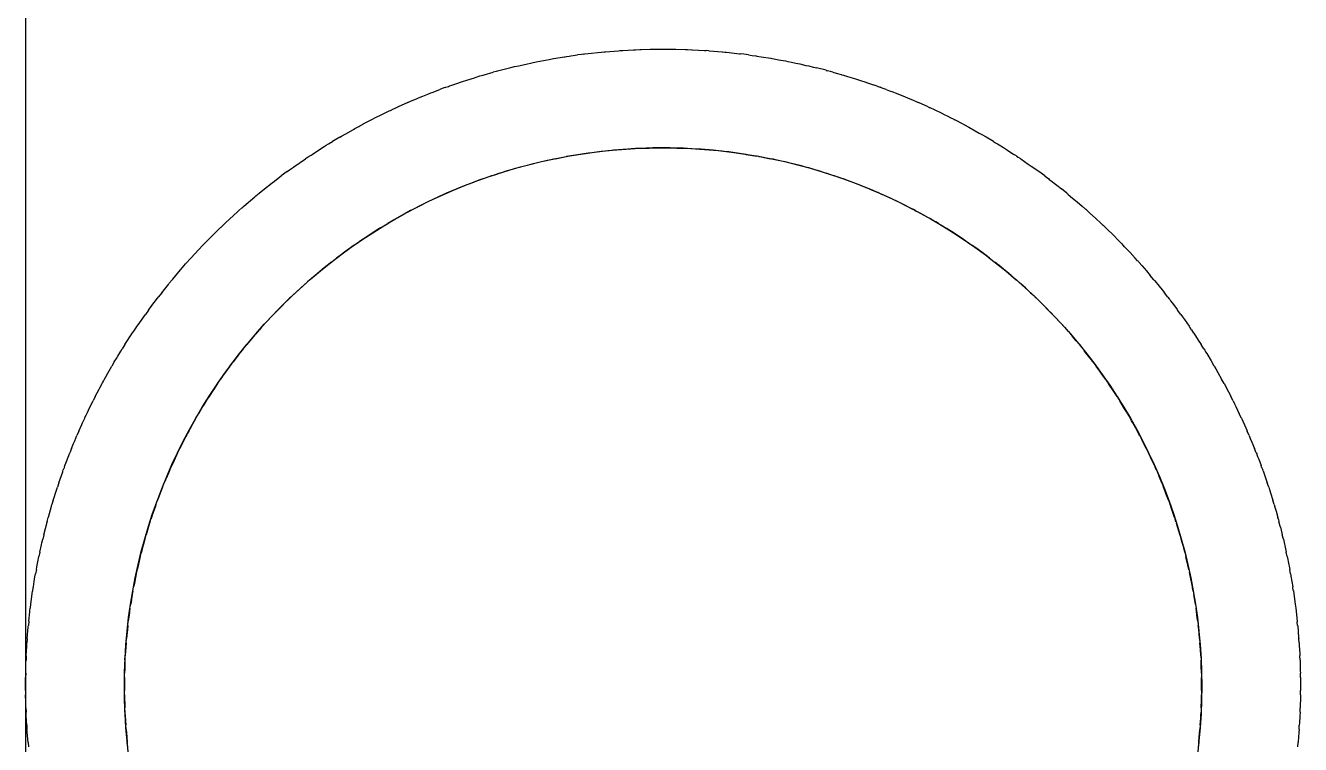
# Model space of a CAD drawing. Extents: x -21 to 226, y -73 to 37.
# Drawn here: x -20.7 to 8.77, y -1.35 to 15.28 of the extents above; entities that cross this region are included whole.
import ezdxf

# ---------------------------------------------------------------- set-up
doc = ezdxf.new("R2010")
doc.units = 0

msp = doc.modelspace()

# ---------------------------------------------------------------- linework, layer by layer
at = {"layer": 'BOUNDING_BOX'}
msp.add_line((-20.7015, 19.4269), (-20.7015, -43.6157), dxfattribs=at)
at = {"layer": 'MIDPLANE_Z0_OUTLINE'}
for p, q in [((-8.9, 14.4382), (-8.7284, 14.4716)), ((-8.7284, 14.4716), (-8.6852, 14.4802)), ((-8.6852, 14.4802), (-8.6, 14.4972)), ((-8.6, 14.4972), (-8.5, 14.5139)), ((-8.5, 14.5139), (-8.2432, 14.5568)), ((-8.2432, 14.5568), (-8.2314, 14.5588)), ((-8.2314, 14.5588), (-8.2, 14.5642)), ((-8.2, 14.5642), (-8.1358, 14.5731)), ((-8.1358, 14.5731), (-8.1, 14.5781)), ((-8.1, 14.5781), (-7.9431, 14.6)), ((-7.8484, 14.6132), (-7.9431, 14.6)), ((-7.8, 14.6199), (-7.8484, 14.6132)), ((-7.8, 14.6199), (-7.7953, 14.6204)), ((-7.7953, 14.6204), (-7.7777, 14.6223)), ((-7.7777, 14.6223), (-7.7, 14.631)), ((-7.7, 14.631), (-7.4, 14.6645)), ((-7.4, 14.6645), (-7.3926, 14.6651)), ((-7.3926, 14.6651), (-7.3297, 14.6703)), ((-7.3297, 14.6703), (-7.3, 14.6728)), ((-7.3, 14.6728), (-7, 14.6981)), ((-7, 14.6981), (-6.9993, 14.6981)), ((-6.9993, 14.6981), (-6.9654, 14.7)), ((-6.9654, 14.7), (-6.9, 14.7036)), ((-6.9, 14.7036), (-6.8962, 14.7038)), ((-6.8962, 14.7038), (-6.6508, 14.7178)), ((-6.6508, 14.7178), (-6.6, 14.7207)), ((-6.6, 14.7207), (-6.5, 14.7236)), ((-6.5, 14.7236), (-6.4757, 14.7243)), ((-6.4757, 14.7243), (-6.2676, 14.7305)), ((-6.2676, 14.7305), (-6.2, 14.7325)), ((-6.2, 14.7325), (-6.1, 14.7327)), ((-6.1, 14.7327), (-6.0672, 14.7328)), ((-6.0672, 14.7328), (-5.8669, 14.7332)), ((-5.8669, 14.7332), (-5.8, 14.7334)), ((-5.8, 14.7334), (-5.7, 14.7309)), ((-5.7, 14.7309), (-5.6698, 14.7302)), ((-5.6698, 14.7302), (-5.4512, 14.7247)), ((-5.4512, 14.7247), (-5.4, 14.7234)), ((-5.4, 14.7234), (-5.3, 14.7183)), ((-5.3, 14.7183), (-5.2826, 14.7174)), ((-5.2826, 14.7174), (-5.007, 14.7029)), ((-5.007, 14.7029), (-5, 14.7025)), ((-5, 14.7025), (-4.9674, 14.7)), ((-4.9049, 14.6951), (-4.9674, 14.7)), ((-4.9049, 14.6951), (-4.9, 14.6948)), ((-4.9, 14.6948), (-4.6, 14.6707)), ((-4.6, 14.6707), (-4.5943, 14.6702)), ((-4.5943, 14.6702), (-4.5359, 14.6641)), ((-4.5359, 14.6641), (-4.5, 14.6602)), ((-4.5, 14.6602), (-4.2, 14.628)), ((-4.2, 14.628), (-4.1952, 14.6273)), ((-4.1952, 14.6273), (-4.1753, 14.6247)), ((-4.1, 14.6146), (-4.1753, 14.6247)), ((-3.9921, 14.6), (-4.1, 14.6146)), ((-3.9921, 14.6), (-3.9042, 14.5882)), ((-3.9042, 14.5882), (-3.8228, 14.5772)), ((-3.8228, 14.5772), (-3.8167, 14.5764)), ((-3.8167, 14.5764), (-3.8, 14.5741)), ((-3.8, 14.5741), (-3.7, 14.5579)), ((-3.7, 14.5579), (-3.478, 14.522)), ((-3.478, 14.522), (-3.4528, 14.5177)), ((-3.4528, 14.5177), (-3.4, 14.5089)), ((-3.4, 14.5089), (-3.3, 14.49)), ((-3.3, 14.49), (-3.1402, 14.4598)), ((-3.1402, 14.4598), (-3.0799, 14.448)), ((-3.0799, 14.448), (-3, 14.4324)), ((-10.1, 14.1417), (-9.8957, 14.2)), ((-9.8252, 14.2199), (-9.8957, 14.2)), ((-9.8, 14.2271), (-9.8252, 14.2199)), ((-9.8, 14.2271), (-9.7929, 14.2288)), ((-9.7929, 14.2288), (-9.7639, 14.2361)), ((-9.7639, 14.2361), (-9.7, 14.2524)), ((-9.7, 14.2524), (-9.513, 14.3)), ((-9.513, 14.3), (-9.4814, 14.3081)), ((-9.4814, 14.3081), (-9.4, 14.3288)), ((-9.4, 14.3288), (-9.3, 14.351)), ((-9.3, 14.351), (-9.2344, 14.3656)), ((-9.2344, 14.3656), (-9.1273, 14.3899)), ((-9.1273, 14.3899), (-9, 14.4188)), ((-9, 14.4188), (-8.9, 14.4382)), ((-3, 14.4324), (-2.9, 14.4108)), ((-2.9, 14.4108), (-2.8089, 14.3911)), ((-2.8089, 14.3911), (-2.6642, 14.3587)), ((-2.6642, 14.3587), (-2.6, 14.3443)), ((-2.6, 14.3443), (-2.5, 14.32)), ((-2.5, 14.32), (-2.4839, 14.3161)), ((-2.4839, 14.3161), (-2.4202, 14.3)), ((-2.2, 14.2446), (-2.4202, 14.3)), ((-2.2, 14.2446), (-2.1945, 14.2431)), ((-2.1945, 14.2431), (-2.1649, 14.2351)), ((-2.1, 14.2169), (-2.1649, 14.2351)), ((-2.0398, 14.2), (-2.1, 14.2169)), ((-2.0398, 14.2), (-1.9693, 14.1804)), ((-1.9693, 14.1804), (-1.8523, 14.1477)), ((-1.8523, 14.1477), (-1.8365, 14.1432)), ((-11, 13.8481), (-10.9892, 13.8518)), ((-10.9892, 13.8518), (-10.9269, 13.8731)), ((-10.9269, 13.8731), (-10.9, 13.8825)), ((-10.9, 13.8825), (-10.8496, 13.9)), ((-10.8496, 13.9), (-10.752, 13.934)), ((-10.752, 13.934), (-10.6, 13.9869)), ((-10.6, 13.9869), (-10.5, 14.0183)), ((-10.5, 14.0183), (-10.3276, 14.0724)), ((-10.3276, 14.0724), (-10.2869, 14.0854)), ((-10.2869, 14.0854), (-10.2, 14.1132)), ((-10.2, 14.1132), (-10.1239, 14.1349)), ((-10.1239, 14.1349), (-10.1, 14.1417)), ((-1.8365, 14.1432), (-1.8, 14.1327)), ((-1.8, 14.1327), (-1.7, 14.102)), ((-1.7, 14.102), (-1.5454, 14.0546)), ((-1.5454, 14.0546), (-1.4756, 14.0325)), ((-1.4756, 14.0325), (-1.4, 14.0085)), ((-1.4, 14.0085), (-1.3, 13.975)), ((-1.3, 13.975), (-1.2438, 13.9562)), ((-1.2438, 13.9562), (-1.0816, 13.9)), ((-1, 13.8717), (-1.0816, 13.9)), ((-1, 13.8717), (-0.9955, 13.8701)), ((-0.9955, 13.8701), (-0.9474, 13.8526)), ((-0.9, 13.8348), (-0.9474, 13.8526)), ((-11.8, 13.5305), (-11.7, 13.5716)), ((-11.7, 13.5716), (-11.5785, 13.6215)), ((-11.5785, 13.6215), (-11.5182, 13.6467)), ((-11.5182, 13.6467), (-11.4, 13.696)), ((-11.4, 13.696), (-11.3319, 13.722)), ((-11.3319, 13.722), (-11.3, 13.7342)), ((-11.3, 13.7342), (-11.1276, 13.8)), ((-11.0295, 13.8369), (-11.1276, 13.8)), ((-11, 13.8481), (-11.0295, 13.8369)), ((-0.8072, 13.8), (-0.9, 13.8348)), ((-0.8072, 13.8), (-0.7346, 13.7729)), ((-0.7346, 13.7729), (-0.6563, 13.7437)), ((-0.6563, 13.7437), (-0.6388, 13.7369)), ((-0.6388, 13.7369), (-0.6, 13.7219)), ((-0.6, 13.7219), (-0.5, 13.6817)), ((-0.5, 13.6817), (-0.3704, 13.6296)), ((-0.3704, 13.6296), (-0.2629, 13.5848)), ((-0.2629, 13.5848), (-0.2, 13.5585)), ((-0.2, 13.5585), (-0.1, 13.5154)), ((-12.5, 13.2051), (-12.2962, 13.3038)), ((-12.2962, 13.3038), (-12.2688, 13.3173)), ((-12.2688, 13.3173), (-12.2, 13.351)), ((-12.2, 13.351), (-12.173, 13.3633)), ((-12.173, 13.3633), (-12.1, 13.3964)), ((-12.1, 13.3964), (-12.0921, 13.4)), ((-11.8682, 13.5), (-12.0921, 13.4)), ((-11.8682, 13.5), (-11.8, 13.5305)), ((-0.1, 13.5154), (-0.0892, 13.5108)), ((-0.0892, 13.5108), (-0.0651, 13.5)), ((0.1588, 13.4), (-0.0651, 13.5)), ((0.1588, 13.4), (0.1794, 13.3909)), ((0.1794, 13.3909), (0.1873, 13.3873)), ((0.1873, 13.3873), (0.1907, 13.3858)), ((0.1907, 13.3858), (0.2, 13.3815)), ((0.2, 13.3815), (0.3, 13.3341)), ((0.3, 13.3341), (0.4589, 13.2589)), ((-12.9752, 12.9606), (-12.9009, 13)), ((-12.9009, 13), (-12.9, 13.0005)), ((-12.9, 13.0005), (-12.896, 13.0026)), ((-12.896, 13.0026), (-12.7089, 13.1)), ((-12.7089, 13.1), (-12.6, 13.1567)), ((-12.6, 13.1567), (-12.5, 13.2051)), ((0.4589, 13.2589), (0.5333, 13.2223)), ((0.5333, 13.2223), (0.6, 13.1895)), ((0.6, 13.1895), (0.7, 13.1392)), ((0.7, 13.1392), (0.7261, 13.1261)), ((0.7261, 13.1261), (0.776, 13.1)), ((0.9676, 13), (0.776, 13.1)), ((0.9676, 13), (0.9831, 12.9919)), ((0.9831, 12.9919), (0.9889, 12.9889)), ((0.9889, 12.9889), (0.9918, 12.9874)), ((0.9918, 12.9874), (1, 12.9829)), ((1, 12.9829), (1.1, 12.928)), ((-13.4365, 12.7), (-13.6034, 12.6)), ((-13.4365, 12.7), (-13.4, 12.7218)), ((-13.4, 12.7218), (-13.3, 12.7781)), ((-13.3, 12.7781), (-13.1217, 12.8783)), ((-13.1217, 12.8783), (-13.0867, 12.8982)), ((-13.0867, 12.8982), (-13, 12.9474)), ((-13, 12.9474), (-12.9752, 12.9606)), ((1.1, 12.928), (1.2471, 12.8471)), ((1.2471, 12.8471), (1.3427, 12.7926)), ((1.3427, 12.7926), (1.4, 12.7599)), ((1.4, 12.7599), (1.5, 12.7019)), ((1.5, 12.7019), (1.5012, 12.7012)), ((1.5012, 12.7012), (1.5031, 12.7)), ((1.6692, 12.6), (1.5031, 12.7)), ((-14.0214, 12.3355), (-13.8, 12.4795)), ((-13.8, 12.4795), (-13.7508, 12.5096)), ((-13.7508, 12.5096), (-13.7, 12.5408)), ((-13.7, 12.5408), (-13.6034, 12.6)), ((-7.3, 12.3771), (-7.4, 12.3673)), ((-7.2146, 12.3854), (-7.3, 12.3771)), ((-7.1109, 12.3959), (-7.2146, 12.3854)), ((-7, 12.4071), (-7.1109, 12.3959)), ((-6.9, 12.4137), (-7, 12.4071)), ((-6.7782, 12.4218), (-6.9, 12.4137)), ((-6.702, 12.4269), (-6.7782, 12.4218)), ((-6.6, 12.4339), (-6.702, 12.4269)), ((-6.5, 12.4373), (-6.6, 12.4339)), ((-6.3578, 12.4422), (-6.5, 12.4373)), ((-6.2941, 12.4445), (-6.3578, 12.4422)), ((-6.2, 12.4478), (-6.2941, 12.4445)), ((-6.1, 12.4481), (-6.2, 12.4478)), ((-5.9515, 12.4485), (-6.1, 12.4481)), ((-5.8906, 12.4486), (-5.9515, 12.4485)), ((-5.8, 12.4489), (-5.8906, 12.4486)), ((-5.7, 12.446), (-5.8, 12.4489)), ((-5.5582, 12.4418), (-5.7, 12.446)), ((-5.4914, 12.4398), (-5.5582, 12.4418)), ((-5.4, 12.4371), (-5.4914, 12.4398)), ((-5.3, 12.431), (-5.4, 12.4371)), ((-5.1765, 12.4235), (-5.3, 12.431)), ((-5.0934, 12.4182), (-5.1765, 12.4235)), ((-5, 12.4124), (-5.0934, 12.4182)), ((-4.9, 12.4031), (-5, 12.4124)), ((-4.8056, 12.3944), (-4.9, 12.4031)), ((-4.6879, 12.3831), (-4.8056, 12.3944)), ((-4.6, 12.3747), (-4.6879, 12.3831)), ((1.6692, 12.6), (1.7206, 12.5692)), ((1.7206, 12.5692), (1.751, 12.551)), ((1.751, 12.551), (1.7663, 12.5415)), ((1.7663, 12.5415), (1.8, 12.5205)), ((1.8, 12.5205), (1.9, 12.4575)), ((1.9, 12.4575), (1.9966, 12.3966)), ((1.9966, 12.3966), (2.1441, 12.3)), ((-14.5, 12.01), (-14.2287, 12.2)), ((-14.2066, 12.2151), (-14.2287, 12.2)), ((-14.2, 12.2196), (-14.2066, 12.2151)), ((-14.2, 12.2196), (-14.1883, 12.2272)), ((-14.1883, 12.2272), (-14.1447, 12.2553)), ((-14.1447, 12.2553), (-14.1, 12.2844)), ((-14.1, 12.2844), (-14.076, 12.3)), ((-14.076, 12.3), (-14.0214, 12.3355)), ((-8.9, 12.0982), (-9, 12.0749)), ((-8.6415, 12.1585), (-8.9, 12.0982)), ((-8.6302, 12.1612), (-8.6415, 12.1585)), ((-8.6, 12.1684), (-8.6302, 12.1612)), ((-8.5606, 12.1763), (-8.6, 12.1684)), ((-8.5, 12.1884), (-8.5606, 12.1763)), ((-8.4422, 12.2), (-8.5, 12.1884)), ((-8.4422, 12.2), (-8.3146, 12.2254)), ((-8.3146, 12.2254), (-8.2, 12.2481)), ((-8.1915, 12.2495), (-8.2, 12.2481)), ((-8.1426, 12.2574), (-8.1915, 12.2495)), ((-8.1, 12.2645), (-8.1426, 12.2574)), ((-7.8862, 12.3), (-8.1, 12.2645)), ((-7.8429, 12.3072), (-7.8862, 12.3)), ((-7.8, 12.3143), (-7.8429, 12.3072)), ((-7.7, 12.3273), (-7.8, 12.3143)), ((-7.6686, 12.3314), (-7.7, 12.3273)), ((-7.508, 12.3528), (-7.6686, 12.3314)), ((-7.4, 12.3673), (-7.508, 12.3528)), ((-4.5, 12.3623), (-4.6, 12.3747)), ((-4.4446, 12.3554), (-4.5, 12.3623)), ((-4.2472, 12.33), (-4.4446, 12.3554)), ((-4.2, 12.3239), (-4.2472, 12.33)), ((-4.1, 12.3083), (-4.2, 12.3239)), ((-4.0928, 12.3072), (-4.1, 12.3083)), ((-4.0482, 12.3), (-4.0928, 12.3072)), ((-4.0482, 12.3), (-3.8, 12.2599)), ((-3.7941, 12.2588), (-3.8, 12.2599)), ((-3.7496, 12.2504), (-3.7941, 12.2588)), ((-3.7496, 12.2504), (-3.7, 12.2408)), ((-3.7, 12.2408), (-3.4902, 12.2)), ((-3.439, 12.1901), (-3.4902, 12.2)), ((-3.4146, 12.1854), (-3.439, 12.1901)), ((-3.4108, 12.1846), (-3.4146, 12.1854)), ((-3.4, 12.1824), (-3.4108, 12.1846)), ((-3.3, 12.1598), (-3.4, 12.1824)), ((-3.0881, 12.1119), (-3.3, 12.1598)), ((-3.0578, 12.1048), (-3.0881, 12.1119)), ((-3, 12.0912), (-3.0578, 12.1048)), ((-2.9, 12.0653), (-3, 12.0912)), ((2.2, 12.2634), (2.1441, 12.3)), ((2.2, 12.2634), (2.2041, 12.2606)), ((2.2041, 12.2606), (2.2381, 12.2381)), ((2.2381, 12.2381), (2.2924, 12.2008)), ((2.2924, 12.2008), (2.2936, 12.2)), ((2.3, 12.1956), (2.2936, 12.2)), ((2.3, 12.1956), (2.4755, 12.0755)), ((-14.9, 11.7161), (-14.7896, 11.8)), ((-14.6541, 11.9), (-14.7896, 11.8)), ((-14.6541, 11.9), (-14.6, 11.94)), ((-14.6, 11.94), (-14.5072, 12.005)), ((-14.5072, 12.005), (-14.5, 12.01)), ((-9.9334, 11.8), (-10.1, 11.7426)), ((-9.9334, 11.8), (-9.833, 11.8341)), ((-9.833, 11.8341), (-9.8, 11.8453)), ((-9.79, 11.8483), (-9.8, 11.8453)), ((-9.7354, 11.8646), (-9.79, 11.8483)), ((-9.7, 11.8755), (-9.7354, 11.8646)), ((-9.6198, 11.9), (-9.7, 11.8755)), ((-9.5349, 11.926), (-9.6198, 11.9)), ((-9.4, 11.9673), (-9.5349, 11.926)), ((-9.3, 11.9939), (-9.4, 11.9673)), ((-9.172, 12.028), (-9.3, 11.9939)), ((-9.1094, 12.0451), (-9.172, 12.028)), ((-9, 12.0749), (-9.1094, 12.0451)), ((-2.7687, 12.0313), (-2.9, 12.0653)), ((-2.6779, 12.0069), (-2.7687, 12.0313)), ((-2.6, 11.9859), (-2.6779, 12.0069)), ((-2.5, 11.9567), (-2.6, 11.9859)), ((-2.4561, 11.9439), (-2.5, 11.9567)), ((-2.3112, 11.9), (-2.4561, 11.9439)), ((-2.3112, 11.9), (-2.2, 11.8663)), ((-2.1949, 11.8646), (-2.2, 11.8663)), ((-2.1499, 11.8501), (-2.1949, 11.8646)), ((-2.1499, 11.8501), (-2.1, 11.8332)), ((-2.1, 11.8332), (-2.0015, 11.8)), ((-1.9266, 11.7749), (-2.0015, 11.8)), ((2.4755, 12.0755), (2.5421, 12.0282)), ((2.5421, 12.0282), (2.6, 11.9871)), ((2.6, 11.9871), (2.7, 11.9154)), ((2.7, 11.9154), (2.709, 11.909)), ((2.709, 11.909), (2.721, 11.9)), ((2.8553, 11.8), (2.721, 11.9)), ((2.8553, 11.8), (2.9058, 11.7625)), ((-15.2987, 11.4019), (-15.1758, 11.5)), ((-15.1758, 11.5), (-15, 11.6402)), ((-15, 11.6402), (-14.9474, 11.6802)), ((-14.9474, 11.6802), (-14.9, 11.7161)), ((-10.7326, 11.5), (-10.7635, 11.487)), ((-10.6, 11.5557), (-10.7326, 11.5)), ((-10.5, 11.5936), (-10.6, 11.5557)), ((-10.3494, 11.6506), (-10.5, 11.5936)), ((-10.3009, 11.6693), (-10.3494, 11.6506)), ((-10.2, 11.7082), (-10.3009, 11.6693)), ((-10.1333, 11.7312), (-10.2, 11.7082)), ((-10.1, 11.7426), (-10.1333, 11.7312)), ((-1.8506, 11.7494), (-1.9266, 11.7749)), ((-1.8353, 11.7441), (-1.8506, 11.7494)), ((-1.8, 11.7318), (-1.8353, 11.7441)), ((-1.7, 11.6949), (-1.8, 11.7318)), ((-1.5576, 11.6424), (-1.7, 11.6949)), ((-1.4709, 11.6091), (-1.5576, 11.6424)), ((-1.4, 11.5818), (-1.4709, 11.6091)), ((-1.3, 11.5415), (-1.4, 11.5818)), ((-1.2704, 11.5296), (-1.3, 11.5415)), ((-1.1998, 11.5), (-1.2704, 11.5296)), ((-1.1998, 11.5), (-1, 11.4161)), ((2.9058, 11.7625), (2.9384, 11.7384)), ((2.9384, 11.7384), (2.9596, 11.7221)), ((2.9596, 11.7221), (3, 11.6909)), ((3, 11.6909), (3.1, 11.6134)), ((3.1, 11.6134), (3.1639, 11.5639)), ((3.1639, 11.5639), (3.2431, 11.5)), ((3.3673, 11.4), (3.2431, 11.5)), ((-15.6539, 11.1), (-15.4, 11.3186)), ((-15.4, 11.3186), (-15.3753, 11.339)), ((-15.3753, 11.339), (-15.3011, 11.4)), ((-15.3011, 11.4), (-15.3, 11.4009)), ((-15.3, 11.4009), (-15.2987, 11.4019)), ((-11.4, 11.2018), (-11.6009, 11.1)), ((-11.3, 11.2481), (-11.4, 11.2018)), ((-11.0238, 11.3762), (-11.3, 11.2481)), ((-11.0177, 11.3791), (-11.0238, 11.3762)), ((-11, 11.3874), (-11.0177, 11.3791)), ((-10.9926, 11.3905), (-11, 11.3874)), ((-10.9705, 11.4), (-10.9926, 11.3905)), ((-10.9, 11.4296), (-10.9705, 11.4)), ((-10.7635, 11.487), (-10.9, 11.4296)), ((-0.9975, 11.4151), (-1, 11.4161)), ((-0.9888, 11.4112), (-0.9975, 11.4151)), ((-0.9684, 11.402), (-0.9888, 11.4112)), ((-0.964, 11.4), (-0.9684, 11.402)), ((-0.964, 11.4), (-0.9, 11.3711)), ((-0.7132, 11.2868), (-0.9, 11.3711)), ((-0.6647, 11.2639), (-0.7132, 11.2868)), ((-0.6, 11.2334), (-0.6647, 11.2639)), ((-0.5, 11.1847), (-0.6, 11.2334)), ((3.3673, 11.4), (3.3805, 11.3894)), ((3.3805, 11.3894), (3.3854, 11.3854)), ((3.3854, 11.3854), (3.3893, 11.3822)), ((3.3893, 11.3822), (3.4, 11.3733)), ((3.4, 11.3733), (3.5, 11.2895)), ((3.5, 11.2895), (3.6031, 11.2031)), ((3.6031, 11.2031), (3.7215, 11.1)), ((-16.0785, 10.7143), (-15.8, 10.9732)), ((-15.8, 10.9732), (-15.7925, 10.9799)), ((-15.7925, 10.9799), (-15.77, 11)), ((-15.77, 11), (-15.7, 11.0603)), ((-15.7, 11.0603), (-15.6803, 11.0772)), ((-15.6803, 11.0772), (-15.6539, 11.1)), ((-11.802, 10.998), (-12.1, 10.8326)), ((-11.8015, 10.9983), (-11.802, 10.998)), ((-11.8, 10.9991), (-11.8015, 10.9983)), ((-11.7996, 10.9993), (-11.8, 10.9991)), ((-11.7983, 11), (-11.7996, 10.9993)), ((-11.7, 11.0498), (-11.7983, 11)), ((-11.6026, 11.0991), (-11.7, 11.0498)), ((-11.6009, 11.1), (-11.6026, 11.0991)), ((-0.443, 11.157), (-0.5, 11.1847)), ((-0.3308, 11.1), (-0.443, 11.157)), ((-0.3308, 11.1), (-0.2, 11.0336)), ((-0.196, 11.0315), (-0.2, 11.0336)), ((-0.1779, 11.0221), (-0.196, 11.0315)), ((-0.1419, 11.0024), (-0.1779, 11.0221)), ((-0.1374, 11), (-0.1419, 11.0024)), ((-0.1374, 11), (-0.1, 10.9798)), ((0.0816, 10.8816), (-0.1, 10.9798)), ((3.8, 11.0316), (3.7215, 11.1)), ((3.8, 11.0316), (3.8031, 11.0289)), ((3.8031, 11.0289), (3.8169, 11.0169)), ((3.8169, 11.0169), (3.8322, 11.003)), ((3.8322, 11.003), (3.8355, 11)), ((3.9, 10.9416), (3.8355, 11)), ((3.9, 10.9416), (4.0268, 10.8268)), ((-16.1952, 10.6059), (-16.1804, 10.6196)), ((-16.1804, 10.6196), (-16.1, 10.6943)), ((-16.1, 10.6943), (-16.0939, 10.7)), ((-16.0939, 10.7), (-16.0785, 10.7143)), ((-12.4956, 10.6), (-12.3286, 10.7)), ((-12.2, 10.7771), (-12.3286, 10.7)), ((-12.1, 10.8326), (-12.2, 10.7771)), ((0.1367, 10.8505), (0.0816, 10.8816)), ((0.2, 10.8147), (0.1367, 10.8505)), ((0.3, 10.757), (0.2, 10.8147)), ((0.3362, 10.7362), (0.3, 10.757)), ((0.3962, 10.7), (0.3362, 10.7362)), ((0.3962, 10.7), (0.5622, 10.6)), ((4.0268, 10.8268), (4.1616, 10.7)), ((4.2, 10.6639), (4.1616, 10.7)), ((4.2, 10.6639), (4.2035, 10.6605)), ((4.2035, 10.6605), (4.2329, 10.6329)), ((4.2329, 10.6329), (4.2631, 10.6033)), ((-16.5, 10.3007), (-16.2015, 10.6)), ((-16.2004, 10.6011), (-16.2015, 10.6)), ((-16.2, 10.6014), (-16.2004, 10.6011)), ((-16.2, 10.6014), (-16.1952, 10.6059)), ((-12.9, 10.3384), (-12.9587, 10.3)), ((-12.789, 10.411), (-12.9, 10.3384)), ((-12.7327, 10.4482), (-12.789, 10.411)), ((-12.6, 10.5358), (-12.7327, 10.4482)), ((-12.5739, 10.5518), (-12.6, 10.5358)), ((-12.5, 10.5973), (-12.5739, 10.5518)), ((-12.4956, 10.6), (-12.5, 10.5973)), ((0.5793, 10.5897), (0.5622, 10.6)), ((0.5858, 10.5858), (0.5793, 10.5897)), ((0.5896, 10.5835), (0.5858, 10.5858)), ((0.6, 10.577), (0.5896, 10.5835)), ((0.7, 10.5133), (0.6, 10.577)), ((0.8304, 10.4304), (0.7, 10.5133)), ((0.9748, 10.3343), (0.8304, 10.4304)), ((1, 10.3175), (0.9748, 10.3343)), ((1.0259, 10.3), (1, 10.3175)), ((4.2631, 10.6033), (4.2665, 10.6)), ((4.3, 10.5673), (4.2665, 10.6)), ((4.3, 10.5673), (4.4351, 10.4351)), ((4.4351, 10.4351), (4.5681, 10.3)), ((-16.8773, 9.9), (-16.6023, 10.1977)), ((-16.6023, 10.1977), (-16.6018, 10.1983)), ((-16.6018, 10.1983), (-16.6004, 10.2)), ((-16.6001, 10.2003), (-16.6004, 10.2)), ((-16.6, 10.2004), (-16.6001, 10.2003)), ((-16.6, 10.2004), (-16.5007, 10.3)), ((-16.5007, 10.3), (-16.5004, 10.3003)), ((-16.5004, 10.3003), (-16.5, 10.3007)), ((-13.3261, 10.0403), (-13.4, 9.9871)), ((-13.3, 10.0592), (-13.3261, 10.0403)), ((-13.1046, 10.2), (-13.3, 10.0592)), ((-13.1046, 10.2), (-13.0127, 10.2642)), ((-13.0127, 10.2642), (-13, 10.273)), ((-12.9826, 10.2844), (-13, 10.273)), ((-12.9587, 10.3), (-12.9826, 10.2844)), ((1.0259, 10.3), (1.0702, 10.2702)), ((1.0702, 10.2702), (1.1, 10.2492)), ((1.1, 10.2492), (1.1698, 10.2)), ((1.2254, 10.161), (1.1698, 10.2)), ((1.3051, 10.1051), (1.2254, 10.161)), ((1.3454, 10.0756), (1.3051, 10.1051)), ((1.4, 10.0356), (1.3454, 10.0756)), ((1.5, 9.9616), (1.4, 10.0356)), ((4.6, 10.2676), (4.5681, 10.3)), ((4.6, 10.2676), (4.6033, 10.2643)), ((4.6033, 10.2643), (4.6335, 10.2335)), ((4.6335, 10.2335), (4.662, 10.2035)), ((4.662, 10.2035), (4.6653, 10.2)), ((4.7, 10.1633), (4.6653, 10.2)), ((4.7, 10.1633), (4.8281, 10.0281)), ((4.8281, 10.0281), (4.9448, 9.9)), ((-17.2275, 9.5), (-17, 9.7658)), ((-17, 9.7658), (-16.9924, 9.7743)), ((-16.9924, 9.7743), (-16.9697, 9.8)), ((-16.9697, 9.8), (-16.9004, 9.875)), ((-16.9004, 9.875), (-16.9, 9.8755)), ((-16.9, 9.8755), (-16.8773, 9.9)), ((-13.7, 9.7559), (-13.7611, 9.7074)), ((-13.6444, 9.8), (-13.7, 9.7559)), ((-13.6444, 9.8), (-13.5137, 9.9)), ((-13.4, 9.9871), (-13.5137, 9.9)), ((1.5354, 9.9354), (1.5, 9.9616)), ((1.5811, 9.9), (1.5354, 9.9354)), ((1.5811, 9.9), (1.7104, 9.8)), ((1.7447, 9.7736), (1.7104, 9.8)), ((1.761, 9.761), (1.7447, 9.7736)), ((1.7728, 9.7515), (1.761, 9.761)), ((1.8, 9.7295), (1.7728, 9.7515)), ((1.9, 9.6484), (1.8, 9.7295)), ((5, 9.8394), (4.9448, 9.9)), ((5, 9.8394), (5.0032, 9.8359)), ((5.0032, 9.8359), (5.0188, 9.8188)), ((5.0188, 9.8188), (5.0324, 9.8033)), ((5.0324, 9.8033), (5.0353, 9.8)), ((5.1, 9.7261), (5.0353, 9.8)), ((5.1, 9.7261), (5.2056, 9.6056)), ((-17.2984, 9.4172), (-17.2275, 9.5)), ((-14.0821, 9.44), (-14.1, 9.425)), ((-14.0106, 9.5), (-14.0821, 9.44)), ((-13.8, 9.6766), (-14.0106, 9.5)), ((-13.7611, 9.7074), (-13.8, 9.6766)), ((1.9819, 9.5819), (1.9, 9.6484)), ((2.0784, 9.5), (1.9819, 9.5819)), ((2.0784, 9.5), (2.1962, 9.4)), ((5.2056, 9.6056), (5.2947, 9.5)), ((5.379, 9.4), (5.2947, 9.5)), ((-17.5535, 9.1), (-17.4, 9.2937)), ((-17.4, 9.2937), (-17.3783, 9.3203)), ((-17.3783, 9.3203), (-17.3131, 9.4)), ((-17.3131, 9.4), (-17.3, 9.4153)), ((-17.3, 9.4153), (-17.2984, 9.4172)), ((-14.2, 9.3389), (-14.4603, 9.1)), ((-14.1825, 9.3541), (-14.2, 9.3389)), ((-14.1299, 9.4), (-14.1825, 9.3541)), ((-14.1, 9.425), (-14.1299, 9.4)), ((2.1978, 9.3987), (2.1962, 9.4)), ((2.1983, 9.3983), (2.1978, 9.3987)), ((2.1987, 9.3979), (2.1983, 9.3983)), ((2.2, 9.3967), (2.1987, 9.3979)), ((2.3, 9.3078), (2.2, 9.3967)), ((2.41, 9.21), (2.3, 9.3078)), ((2.5283, 9.1), (2.41, 9.21)), ((5.379, 9.4), (5.3861, 9.3916)), ((5.3861, 9.3916), (5.3886, 9.3886)), ((5.3886, 9.3886), (5.3916, 9.3848)), ((5.3916, 9.3848), (5.4, 9.3745)), ((5.4, 9.3745), (5.5, 9.2511)), ((5.5, 9.2511), (5.5677, 9.1677)), ((5.5677, 9.1677), (5.6205, 9.1)), ((-17.7582, 8.8338), (-17.7, 8.9109)), ((-17.7, 8.9109), (-17.6328, 9)), ((-17.5535, 9.1), (-17.6328, 9)), ((-14.6, 8.9706), (-14.8696, 8.7)), ((-14.5923, 8.978), (-14.6, 8.9706)), ((-14.5693, 9), (-14.5923, 8.978)), ((-14.5, 9.0636), (-14.5693, 9)), ((-14.4862, 9.0762), (-14.5, 9.0636)), ((-14.4603, 9.1), (-14.4862, 9.0762)), ((2.5283, 9.1), (2.6, 9.0333)), ((2.6031, 9.0303), (2.6, 9.0333)), ((2.6172, 9.0172), (2.6031, 9.0303)), ((2.6317, 9.0031), (2.6172, 9.0172)), ((2.6349, 9), (2.6317, 9.0031)), ((2.6349, 9), (2.7, 8.9366)), ((2.8199, 8.8199), (2.7, 8.9366)), ((5.6985, 9), (5.6205, 9.1)), ((5.6985, 9), (5.728, 8.962)), ((5.728, 8.962), (5.7428, 8.9428)), ((5.7428, 8.9428), (5.7643, 8.9141)), ((5.7643, 8.9141), (5.8, 8.8663)), ((5.8, 8.8663), (5.9, 8.7328)), ((-18.1, 8.3568), (-17.9308, 8.6)), ((-17.8575, 8.7), (-17.9308, 8.6)), ((-17.8575, 8.7), (-17.8, 8.7784)), ((-17.8, 8.7784), (-17.7582, 8.8338)), ((-15, 8.5677), (-15.2438, 8.3)), ((-14.9923, 8.5757), (-15, 8.5677)), ((-14.9693, 8.6), (-14.9923, 8.5757)), ((-14.9, 8.6695), (-14.9693, 8.6)), ((-14.894, 8.6755), (-14.9, 8.6695)), ((-14.8696, 8.7), (-14.894, 8.6755)), ((2.9375, 8.7), (2.8199, 8.8199)), ((2.9375, 8.7), (3, 8.6363)), ((3.0031, 8.6331), (3, 8.6363)), ((3.018, 8.618), (3.0031, 8.6331)), ((3.0318, 8.6032), (3.018, 8.618)), ((3.0348, 8.6), (3.0318, 8.6032)), ((3.0348, 8.6), (3.1, 8.5305)), ((5.9, 8.7328), (5.914, 8.714)), ((5.914, 8.714), (5.9242, 8.7)), ((5.9964, 8.6), (5.9242, 8.7)), ((5.9964, 8.6), (6.038, 8.5417)), ((-18.2, 8.2131), (-18.1396, 8.3)), ((-18.1396, 8.3), (-18.1327, 8.3098)), ((-18.1327, 8.3098), (-18.1, 8.3568)), ((-15.2438, 8.3), (-15.2963, 8.2424)), ((3.2115, 8.4115), (3.1, 8.5305)), ((3.3114, 8.3), (3.2115, 8.4115)), ((3.3114, 8.3), (3.4, 8.2011)), ((6.038, 8.5417), (6.0813, 8.4813)), ((6.0813, 8.4813), (6.1903, 8.323)), ((6.1903, 8.323), (6.2, 8.3089)), ((6.2, 8.3089), (6.2062, 8.3)), ((6.2445, 8.2445), (6.2062, 8.3)), ((-18.4026, 7.9), (-18.2248, 8.1752)), ((-18.2248, 8.1752), (-18.2207, 8.1816)), ((-18.2207, 8.1816), (-18.2089, 8.2)), ((-18.202, 8.2101), (-18.2089, 8.2)), ((-18.2, 8.2131), (-18.202, 8.2101)), ((-15.4, 8.1247), (-15.587, 7.9)), ((-15.3837, 8.1435), (-15.4, 8.1247)), ((-15.3349, 8.2), (-15.3837, 8.1435)), ((-15.3, 8.2383), (-15.3349, 8.2)), ((-15.2963, 8.2424), (-15.3, 8.2383)), ((3.4001, 8.2009), (3.4, 8.2011)), ((3.4005, 8.2005), (3.4001, 8.2009)), ((3.4008, 8.2001), (3.4005, 8.2005)), ((3.401, 8.2), (3.4008, 8.2001)), ((3.401, 8.2), (3.5, 8.0842)), ((3.5849, 7.9849), (3.5, 8.0842)), ((3.6543, 7.9), (3.5849, 7.9849)), ((6.2445, 8.2445), (6.2719, 8.2035)), ((6.2719, 8.2035), (6.2742, 8.2)), ((6.3, 8.1609), (6.2742, 8.2)), ((6.3, 8.1609), (6.4037, 8.0037)), ((6.4037, 8.0037), (6.4695, 7.9)), ((-18.5668, 7.6363), (-18.5, 7.7461)), ((-18.5, 7.7461), (-18.4672, 7.8)), ((-18.4026, 7.9), (-18.4672, 7.8)), ((-15.7676, 7.6763), (-15.8, 7.6351)), ((-15.7, 7.7622), (-15.7676, 7.6763)), ((-15.6702, 7.8), (-15.7, 7.7622)), ((-15.6702, 7.8), (-15.587, 7.9)), ((3.6543, 7.9), (3.7361, 7.8)), ((3.7562, 7.7752), (3.7361, 7.8)), ((3.7647, 7.7647), (3.7562, 7.7752)), ((3.7758, 7.7505), (3.7647, 7.7647)), ((3.8, 7.7193), (3.7758, 7.7505)), ((3.9, 7.5911), (3.8, 7.7193)), ((6.533, 7.8), (6.4695, 7.9)), ((6.533, 7.8), (6.551, 7.7712)), ((6.551, 7.7712), (6.5588, 7.7588)), ((6.5588, 7.7588), (6.573, 7.7352)), ((6.573, 7.7352), (6.6, 7.6904)), ((6.6, 7.6904), (6.7, 7.5255)), ((-18.798, 7.2391), (-18.7082, 7.4)), ((-18.6487, 7.5), (-18.7082, 7.4)), ((-18.6487, 7.5), (-18.6, 7.5818)), ((-18.6, 7.5818), (-18.5668, 7.6363)), ((-15.9786, 7.4), (-16.1, 7.2302)), ((-15.9786, 7.4), (-15.9026, 7.5)), ((-15.8, 7.6351), (-15.9026, 7.5)), ((3.9399, 7.5399), (3.9, 7.5911)), ((3.9697, 7.5), (3.9399, 7.5399)), ((3.9697, 7.5), (4.0442, 7.4)), ((4.0833, 7.3471), (4.0442, 7.4)), ((6.7, 7.5255), (6.7096, 7.5096)), ((6.7096, 7.5096), (6.7153, 7.5)), ((6.7737, 7.4), (6.7153, 7.5)), ((6.7737, 7.4), (6.8087, 7.339)), ((-18.9, 7.0574), (-18.8759, 7.1)), ((-18.8759, 7.1), (-18.8448, 7.1552)), ((-18.8448, 7.1552), (-18.798, 7.2391)), ((-16.2626, 7), (-16.2024, 7.0869)), ((-16.2024, 7.0869), (-16.2, 7.0904)), ((-16.1931, 7.1), (-16.2, 7.0904)), ((-16.1447, 7.1678), (-16.1931, 7.1)), ((-16.1, 7.2302), (-16.1447, 7.1678)), ((4.1104, 7.3104), (4.0833, 7.3471)), ((4.1592, 7.2413), (4.1104, 7.3104)), ((4.2, 7.1836), (4.1592, 7.2413)), ((4.2594, 7.1), (4.2, 7.1836)), ((4.2594, 7.1), (4.2762, 7.0762)), ((4.2762, 7.0762), (4.3, 7.0412)), ((6.8087, 7.339), (6.8563, 7.2563)), ((6.8563, 7.2563), (6.9428, 7.1)), ((6.9981, 7), (6.9428, 7.1)), ((-19.0887, 6.7), (-19, 6.8716)), ((-19, 6.8716), (-18.9831, 6.9037)), ((-18.9831, 6.9037), (-18.9323, 7)), ((-18.9323, 7), (-18.9238, 7.0151)), ((-18.9238, 7.0151), (-18.9, 7.0574)), ((-16.3783, 6.8217), (-16.458, 6.7)), ((-16.344, 6.8745), (-16.3783, 6.8217)), ((-16.2626, 7), (-16.344, 6.8745)), ((4.3, 7.0412), (4.328, 7)), ((4.3519, 6.9644), (4.328, 7)), ((4.4372, 6.8372), (4.3519, 6.9644)), ((4.5252, 6.7), (4.4372, 6.8372)), ((6.9981, 7), (6.9986, 6.9991)), ((6.9986, 6.9991), (6.9988, 6.9988)), ((6.9988, 6.9988), (6.9991, 6.9982)), ((6.9991, 6.9982), (7, 6.9965)), ((7, 6.9965), (7.1, 6.8064)), ((7.1, 6.8064), (7.1367, 6.7367)), ((-19.2203, 6.4338), (-19.1404, 6.6)), ((-19.0887, 6.7), (-19.1404, 6.6)), ((-16.5809, 6.506), (-16.6, 6.4746)), ((-16.5235, 6.6), (-16.5809, 6.506)), ((-16.513, 6.6161), (-16.5235, 6.6)), ((-16.5, 6.6359), (-16.513, 6.6161)), ((-16.458, 6.7), (-16.5, 6.6359)), ((4.5252, 6.7), (4.5894, 6.6)), ((4.5924, 6.5952), (4.5894, 6.6)), ((4.5935, 6.5935), (4.5924, 6.5952)), ((4.5952, 6.5907), (4.5935, 6.5935)), ((4.6, 6.5827), (4.5952, 6.5907)), ((4.7, 6.4181), (4.6, 6.5827)), ((7.1367, 6.7367), (7.1552, 6.7)), ((7.206, 6.6), (7.1552, 6.7)), ((7.206, 6.6), (7.239, 6.5332)), ((7.239, 6.5332), (7.2702, 6.4702)), ((-19.3834, 6.0891), (-19.3334, 6.2)), ((-19.3334, 6.2), (-19.3271, 6.213)), ((-19.3271, 6.213), (-19.3, 6.2687)), ((-19.3, 6.2687), (-19.2848, 6.3)), ((-19.2848, 6.3), (-19.2703, 6.3297)), ((-19.2703, 6.3297), (-19.2203, 6.4338)), ((-16.7632, 6.2), (-16.8786, 5.9903)), ((-16.7632, 6.2), (-16.7038, 6.3)), ((-16.6, 6.4746), (-16.7038, 6.3)), ((4.7446, 6.3446), (4.7, 6.4181)), ((4.7706, 6.3), (4.7446, 6.3446)), ((4.7706, 6.3), (4.8288, 6.2)), ((4.8637, 6.1386), (4.8288, 6.2)), ((7.2702, 6.4702), (7.3515, 6.3)), ((7.3992, 6.2), (7.3515, 6.3)), ((7.3992, 6.2), (7.3994, 6.1996)), ((7.3994, 6.1996), (7.3994, 6.1994)), ((7.3994, 6.1994), (7.3996, 6.1991)), ((7.3996, 6.1991), (7.4, 6.1982)), ((7.4, 6.1982), (7.5, 5.9761)), ((-19.4674, 5.9), (-19.5118, 5.8)), ((-19.4674, 5.9), (-19.4, 6.0522)), ((-19.4, 6.0522), (-19.3834, 6.0891)), ((-16.9283, 5.9), (-16.9629, 5.8371)), ((-16.9, 5.9514), (-16.9283, 5.9)), ((-16.8786, 5.9903), (-16.9, 5.9514)), ((4.8909, 6.0909), (4.8637, 6.1386)), ((4.995, 5.9), (4.8909, 6.0909)), ((4.995, 5.9), (5, 5.8908)), ((7.5, 5.9761), (7.5236, 5.9236)), ((7.5236, 5.9236), (7.5339, 5.9)), ((7.5773, 5.8), (7.5339, 5.9)), ((-19.6348, 5.5), (-19.5887, 5.6113)), ((-19.5887, 5.6113), (-19.562, 5.6768)), ((-19.562, 5.6768), (-19.5118, 5.8)), ((-17, 5.7681), (-17.1346, 5.5)), ((-16.9959, 5.776), (-17, 5.7681)), ((-16.9836, 5.8), (-16.9959, 5.776)), ((-16.9791, 5.8081), (-16.9836, 5.8)), ((-16.9629, 5.8371), (-16.9791, 5.8081)), ((5.001, 5.889), (5, 5.8908)), ((5.0322, 5.8322), (5.001, 5.889)), ((5.0466, 5.8047), (5.0322, 5.8322)), ((5.0491, 5.8), (5.0466, 5.8047)), ((5.0491, 5.8), (5.1, 5.7007)), ((5.168, 5.568), (5.1, 5.7007)), ((7.5773, 5.8), (7.6061, 5.7316)), ((7.6061, 5.7316), (7.6432, 5.6432)), ((7.6432, 5.6432), (7.7013, 5.5)), ((-19.769, 5.1546), (-19.7, 5.337)), ((-19.7, 5.337), (-19.6762, 5.4)), ((-19.6348, 5.5), (-19.6762, 5.4)), ((-17.1848, 5.4), (-17.2689, 5.217)), ((-17.1848, 5.4), (-17.1346, 5.5)), ((5.2014, 5.5), (5.168, 5.568)), ((5.2014, 5.5), (5.2504, 5.4)), ((5.2794, 5.3391), (5.2504, 5.4)), ((5.2987, 5.2987), (5.2794, 5.3391)), ((7.7418, 5.4), (7.7013, 5.5)), ((7.7418, 5.4), (7.7534, 5.3704)), ((7.7534, 5.3704), (7.7582, 5.3582)), ((7.7582, 5.3582), (7.7751, 5.3132)), ((7.7751, 5.3132), (7.8, 5.247)), ((-19.8025, 5.0662), (-19.8272, 5)), ((-19.8, 5.0728), (-19.8025, 5.0662)), ((-19.8, 5.0728), (-19.7897, 5.1)), ((-19.7897, 5.1), (-19.769, 5.1546)), ((-17.3639, 5.0109), (-17.369, 5)), ((-17.3418, 5.0582), (-17.3639, 5.0109)), ((-17.3226, 5.1), (-17.3418, 5.0582)), ((-17.3, 5.1493), (-17.3226, 5.1)), ((-17.2689, 5.217), (-17.3, 5.1493)), ((5.3892, 5.1), (5.2987, 5.2987)), ((5.3892, 5.1), (5.4, 5.0763)), ((5.4018, 5.0725), (5.4, 5.0763)), ((5.424, 5.024), (5.4018, 5.0725)), ((5.4327, 5.0043), (5.424, 5.024)), ((7.8, 5.247), (7.8557, 5.1)), ((7.8679, 5.0679), (7.8557, 5.1)), ((7.8679, 5.0679), (7.8921, 5.0016)), ((-19.9304, 4.7), (-19.8411, 4.9589)), ((-19.8411, 4.9589), (-19.8374, 4.9699)), ((-19.8374, 4.9699), (-19.8272, 5)), ((-17.4, 4.9268), (-17.4944, 4.7)), ((-17.3922, 4.9451), (-17.4, 4.9268)), ((-17.369, 5), (-17.3922, 4.9451)), ((5.4346, 5), (5.4327, 5.0043)), ((5.4346, 5), (5.5, 4.8456)), ((5.5433, 4.7433), (5.5, 4.8456)), ((5.561, 4.7), (5.5433, 4.7433)), ((7.8921, 5.0016), (7.8927, 5)), ((7.9, 4.9791), (7.8927, 5)), ((7.9, 4.9791), (7.9723, 4.7723)), ((7.9723, 4.7723), (7.9967, 4.7)), ((-20.0393, 4.3607), (-20.0077, 4.4625)), ((-20.0077, 4.4625), (-19.9649, 4.6)), ((-19.9304, 4.7), (-19.9649, 4.6)), ((-17.5867, 4.4649), (-17.6176, 4.3824)), ((-17.536, 4.6), (-17.5867, 4.4649)), ((-17.536, 4.6), (-17.4944, 4.7)), ((5.561, 4.7), (5.6016, 4.6)), ((5.6296, 4.528), (5.6016, 4.6)), ((5.6571, 4.4571), (5.6296, 4.528)), ((5.7156, 4.3), (5.6571, 4.4571)), ((8.0305, 4.6), (7.9967, 4.7)), ((8.0305, 4.6), (8.0538, 4.5273)), ((8.0538, 4.5273), (8.0717, 4.4717)), ((8.0717, 4.4717), (8.1248, 4.3)), ((-20.1725, 3.9082), (-20.1, 4.1651)), ((-20.1, 4.1651), (-20.0901, 4.2)), ((-20.0585, 4.3), (-20.0901, 4.2)), ((-20.0585, 4.3), (-20.0393, 4.3607)), ((-17.7, 4.1624), (-17.7718, 3.9515)), ((-17.6872, 4.2), (-17.7, 4.1624)), ((-17.6872, 4.2), (-17.649, 4.3)), ((-17.6176, 4.3824), (-17.649, 4.3)), ((5.7156, 4.3), (5.7529, 4.2)), ((5.7617, 4.1751), (5.7529, 4.2)), ((5.7652, 4.1652), (5.7617, 4.1751)), ((5.7785, 4.126), (5.7652, 4.1652)), ((5.8, 4.0624), (5.7785, 4.126)), ((8.1558, 4.2), (8.1248, 4.3)), ((8.1558, 4.2), (8.163, 4.1754)), ((8.163, 4.1754), (8.1658, 4.1658)), ((8.1658, 4.1658), (8.1798, 4.116)), ((-20.2, 3.811), (-20.1749, 3.9)), ((-20.1749, 3.9), (-20.1725, 3.9082)), ((-17.8231, 3.8), (-17.8023, 3.8617)), ((-17.8023, 3.8617), (-17.8, 3.8687)), ((-17.7893, 3.9), (-17.8, 3.8687)), ((-17.7718, 3.9515), (-17.7893, 3.9)), ((5.8554, 3.9), (5.8, 4.0624)), ((5.8554, 3.9), (5.8667, 3.8667)), ((5.8878, 3.8024), (5.8667, 3.8667)), ((8.1798, 4.116), (8.2, 4.0442)), ((8.2, 4.0442), (8.2408, 3.9)), ((8.2539, 3.8539), (8.2408, 3.9)), ((8.2539, 3.8539), (8.2672, 3.8051)), ((-20.2786, 3.5), (-20.2041, 3.7959)), ((-20.2041, 3.7959), (-20.2038, 3.7969)), ((-20.2038, 3.7969), (-20.2031, 3.8)), ((-20.2007, 3.8085), (-20.2031, 3.8)), ((-20.2, 3.811), (-20.2007, 3.8085)), ((-17.8328, 3.7672), (-17.9136, 3.5)), ((-17.8302, 3.7759), (-17.8328, 3.7672)), ((-17.8231, 3.8), (-17.8302, 3.7759)), ((5.8886, 3.8), (5.8878, 3.8024)), ((5.8886, 3.8), (5.9, 3.7629)), ((5.9617, 3.5617), (5.9, 3.7629)), ((5.9799, 3.5), (5.9617, 3.5617)), ((8.2672, 3.8051), (8.2686, 3.8)), ((8.3, 3.6768), (8.2686, 3.8)), ((8.3, 3.6768), (8.3359, 3.5359)), ((-20.3704, 3.1), (-20.333, 3.267)), ((-20.333, 3.267), (-20.3232, 3.3119)), ((-20.3232, 3.3119), (-20.3038, 3.4)), ((-20.2786, 3.5), (-20.3038, 3.4)), ((-17.9751, 3.281), (-17.9952, 3.2048)), ((-17.9438, 3.4), (-17.9751, 3.281)), ((-17.9438, 3.4), (-17.9136, 3.5)), ((5.9799, 3.5), (6.0094, 3.4)), ((6.0308, 3.3218), (6.0094, 3.4)), ((6.0503, 3.2503), (6.0308, 3.3218)), ((6.0897, 3.1), (6.0503, 3.2503)), ((8.3359, 3.5359), (8.3447, 3.5)), ((8.3694, 3.4), (8.3447, 3.5)), ((8.3694, 3.4), (8.3868, 3.323)), ((8.3868, 3.323), (8.412, 3.212)), ((-20.4165, 2.8766), (-20.3928, 3)), ((-20.3704, 3.1), (-20.3928, 3)), ((-18.0503, 3), (-18.0751, 2.892)), ((-18.0503, 3), (-18.0234, 3.1)), ((-17.9952, 3.2048), (-18.0234, 3.1)), ((6.0897, 3.1), (6.1159, 3)), ((6.127, 2.9536), (6.1159, 3)), ((6.1321, 2.9321), (6.127, 2.9536)), ((8.412, 3.212), (8.4365, 3.1)), ((8.4584, 3), (8.4365, 3.1)), ((8.4584, 3), (8.4728, 2.9276)), ((-20.4507, 2.7), (-20.4703, 2.6)), ((-20.4507, 2.7), (-20.4386, 2.7614)), ((-20.4386, 2.7614), (-20.4165, 2.8766)), ((-18.125, 2.675), (-18.1405, 2.6093)), ((-18.1192, 2.7), (-18.125, 2.675)), ((-18.1, 2.7837), (-18.1192, 2.7)), ((-18.0751, 2.892), (-18.1, 2.7837)), ((6.1853, 2.7), (6.1321, 2.9321)), ((6.1853, 2.7), (6.2, 2.6361)), ((8.4728, 2.9276), (8.4818, 2.8818)), ((8.4818, 2.8818), (8.5167, 2.7)), ((8.5359, 2.6), (8.5167, 2.7)), ((-20.5196, 2.3), (-20.5, 2.4192)), ((-20.5, 2.4192), (-20.4825, 2.5259)), ((-20.4825, 2.5259), (-20.4703, 2.6)), ((-18.1857, 2.3816), (-18.2, 2.3088)), ((-18.1427, 2.6), (-18.1857, 2.3816)), ((-18.1405, 2.6093), (-18.1427, 2.6)), ((6.2012, 2.631), (6.2, 2.6361)), ((6.2068, 2.6068), (6.2012, 2.631)), ((6.2079, 2.6016), (6.2068, 2.6068)), ((6.2083, 2.6), (6.2079, 2.6016)), ((6.2676, 2.3), (6.2083, 2.6)), ((8.5359, 2.6), (8.5424, 2.5615)), ((8.5424, 2.5615), (8.5452, 2.5452)), ((8.5452, 2.5452), (8.5855, 2.3)), ((-20.5774, 1.9), (-20.5363, 2.2)), ((-20.5363, 2.2), (-20.5349, 2.2083)), ((-20.5349, 2.2083), (-20.5235, 2.2765)), ((-20.5235, 2.2765), (-20.5196, 2.3)), ((-18.2253, 2.1747), (-18.2701, 1.9)), ((-18.2242, 2.1814), (-18.2253, 2.1747)), ((-18.2213, 2.2), (-18.2242, 2.1814)), ((-18.2213, 2.2), (-18.2017, 2.3)), ((-18.2, 2.3088), (-18.2017, 2.3)), ((6.2729, 2.2729), (6.2676, 2.3)), ((6.2863, 2.2031), (6.2729, 2.2729)), ((6.2868, 2.2), (6.2863, 2.2031)), ((6.2868, 2.2), (6.3, 2.1202)), ((6.3311, 1.9311), (6.3, 2.1202)), ((8.6, 2.2119), (8.5855, 2.3)), ((8.6, 2.2119), (8.6004, 2.2096)), ((8.6004, 2.2096), (8.6017, 2.2017)), ((8.6017, 2.2017), (8.6019, 2.2004)), ((8.6019, 2.2004), (8.602, 2.2)), ((8.602, 2.2), (8.6432, 1.9)), ((-20.5978, 1.7395), (-20.5912, 1.8)), ((-20.5912, 1.8), (-20.5908, 1.8024)), ((-20.5908, 1.8024), (-20.5897, 1.8103)), ((-20.5897, 1.8103), (-20.5774, 1.9)), ((-18.2864, 1.8), (-18.2949, 1.7326)), ((-18.2864, 1.8), (-18.2701, 1.9)), ((6.3361, 1.9), (6.3311, 1.9311)), ((6.3361, 1.9), (6.352, 1.8)), ((6.3618, 1.7251), (6.352, 1.8)), ((8.6432, 1.9), (8.6501, 1.8501)), ((8.6501, 1.8501), (8.6559, 1.8063)), ((8.6559, 1.8063), (8.6568, 1.8)), ((8.6568, 1.8), (8.6897, 1.5)), ((-20.6239, 1.5), (-20.6349, 1.4)), ((-20.6239, 1.5), (-20.6, 1.7193)), ((-20.6, 1.7193), (-20.5978, 1.7395)), ((-18.3382, 1.4), (-18.3252, 1.5)), ((-18.2989, 1.7011), (-18.3252, 1.5)), ((-18.2949, 1.7326), (-18.2989, 1.7011)), ((6.3808, 1.5808), (6.3618, 1.7251)), ((6.3911, 1.5), (6.3808, 1.5808)), ((6.3911, 1.5), (6.4038, 1.4)), ((8.6897, 1.5), (8.6908, 1.4908)), ((8.7, 1.4042), (8.6908, 1.4908)), ((-20.6594, 1.1), (-20.6379, 1.3621)), ((-20.6379, 1.3621), (-20.6371, 1.3725)), ((-20.6371, 1.3725), (-20.6349, 1.4)), ((-18.3528, 1.2472), (-18.3672, 1.1)), ((-18.3472, 1.3056), (-18.3528, 1.2472)), ((-18.3382, 1.4), (-18.3472, 1.3056)), ((6.4128, 1.3091), (6.4038, 1.4)), ((6.4214, 1.2214), (6.4128, 1.3091)), ((6.433, 1.1), (6.4214, 1.2214)), ((8.7005, 1.4), (8.7, 1.4042)), ((8.7005, 1.4), (8.7006, 1.3988)), ((8.7006, 1.3988), (8.7233, 1.1233)), ((-20.6838, 0.7), (-20.6713, 0.9287)), ((-20.6713, 0.9287), (-20.6702, 0.9501)), ((-20.6702, 0.9501), (-20.6675, 1)), ((-20.6594, 1.1), (-20.6675, 1)), ((-18.3836, 0.8958), (-18.3889, 0.8111)), ((-18.377, 1), (-18.3836, 0.8958)), ((-18.377, 1), (-18.3672, 1.1)), ((6.433, 1.1), (6.4426, 1)), ((6.4483, 0.9132), (6.4426, 1)), ((6.4523, 0.8523), (6.4483, 0.9132)), ((8.7233, 1.1233), (8.7251, 1.1)), ((8.7331, 1), (8.7251, 1.1)), ((8.7331, 1), (8.7366, 0.937)), ((8.7366, 0.937), (8.747, 0.747)), ((-20.691, 0.5378), (-20.6893, 0.6)), ((-20.6838, 0.7), (-20.6893, 0.6)), ((-18.4027, 0.6), (-18.406, 0.4968)), ((-18.4027, 0.6), (-18.3962, 0.7)), ((-18.3889, 0.8111), (-18.3962, 0.7)), ((6.462, 0.7), (6.4523, 0.8523)), ((6.462, 0.7), (6.4683, 0.6)), ((6.471, 0.52), (6.4683, 0.6)), ((8.747, 0.747), (8.7496, 0.7)), ((8.7549, 0.6), (8.7496, 0.7)), ((8.7549, 0.6), (8.7572, 0.5155)), ((-20.6974, 0.3), (-20.7002, 0.2)), ((-20.6974, 0.3), (-20.6917, 0.5083)), ((-20.6917, 0.5083), (-20.691, 0.5378)), ((-18.4156, 0.2), (-18.4123, 0.3)), ((-18.4094, 0.3906), (-18.4123, 0.3)), ((-18.406, 0.4968), (-18.4094, 0.3906)), ((6.4725, 0.4725), (6.471, 0.52)), ((6.478, 0.3), (6.4725, 0.4725)), ((6.478, 0.3), (6.4812, 0.2)), ((8.7572, 0.5155), (8.7615, 0.3615)), ((8.7615, 0.3615), (8.7631, 0.3)), ((8.7658, 0.2), (8.7631, 0.3)), ((-20.7002, 0.1332), (-20.7002, 0.2)), ((-20.7002, 0.0998), (-20.7002, 0.1332)), ((-20.7002, -0.1), (-20.7002, 0.0998)), ((-18.4156, 0.2), (-18.4156, 0.1013)), ((-18.4156, 0.1013), (-18.4156, -0.0156)), ((6.4812, 0.1234), (6.4812, 0.2)), ((6.4812, 0.0812), (6.4812, 0.1234)), ((6.4812, -0.1), (6.4812, 0.0812)), ((8.7658, 0.2), (8.7658, 0.1071)), ((8.7658, 0.1071), (8.7658, -0.0342)), ((-20.7002, -0.1), (-20.7002, -0.2)), ((-20.6984, -0.265), (-20.7002, -0.2)), ((-20.6976, -0.2976), (-20.6984, -0.265)), ((-18.4156, -0.0156), (-18.4156, -0.1)), ((-18.4156, -0.2), (-18.4156, -0.1)), ((-18.4156, -0.2), (-18.4126, -0.2957)), ((6.4772, -0.3228), (6.4786, -0.2792)), ((6.4786, -0.2792), (6.4812, -0.2)), ((6.4812, -0.1), (6.4812, -0.2)), ((8.7658, -0.2), (8.7631, -0.2956)), ((8.7658, -0.0342), (8.7658, -0.1)), ((8.7658, -0.2), (8.7658, -0.1)), ((-20.692, -0.5), (-20.6976, -0.2976)), ((-20.692, -0.5), (-20.6893, -0.6)), ((-18.4126, -0.2957), (-18.409, -0.409)), ((-18.409, -0.409), (-18.406, -0.5)), ((-18.4027, -0.6), (-18.406, -0.5)), ((6.4715, -0.5), (6.4683, -0.6)), ((6.4715, -0.5), (6.4772, -0.3228)), ((8.7549, -0.6), (8.7576, -0.5)), ((8.7592, -0.4408), (8.7576, -0.5)), ((8.7631, -0.2956), (8.7592, -0.4408)), ((-20.6862, -0.6575), (-20.6893, -0.6)), ((-20.6848, -0.6848), (-20.6862, -0.6575)), ((-20.673, -0.9), (-20.6848, -0.6848)), ((-18.4027, -0.6), (-18.3968, -0.694)), ((-18.3968, -0.694), (-18.3907, -0.7907)), ((-18.3907, -0.7907), (-18.3835, -0.9)), ((6.4489, -0.9), (6.4591, -0.7409)), ((6.4591, -0.7409), (6.4625, -0.6884)), ((6.4625, -0.6884), (6.4683, -0.6)), ((8.7407, -0.8593), (8.7385, -0.9)), ((8.7499, -0.6919), (8.7407, -0.8593)), ((8.7549, -0.6), (8.7499, -0.6919)), ((-20.673, -0.9), (-20.6675, -1)), ((-20.6641, -1.0437), (-20.6675, -1)), ((-20.6626, -1.0626), (-20.6641, -1.0437)), ((-20.6431, -1.3), (-20.6626, -1.0626)), ((-18.377, -1), (-18.3835, -0.9)), ((-18.377, -1), (-18.3685, -1.0892)), ((-18.3685, -1.0892), (-18.3616, -1.1616)), ((-18.3616, -1.1616), (-18.348, -1.3)), ((6.4134, -1.3), (6.4254, -1.1746)), ((6.4254, -1.1746), (6.4325, -1.1026)), ((6.4325, -1.1026), (6.4426, -1)), ((6.4489, -0.9), (6.4426, -1)), ((8.7272, -1.0724), (8.7092, -1.2908)), ((8.7331, -1), (8.7272, -1.0724)), ((8.7331, -1), (8.7385, -0.9)), ((-20.6431, -1.3), (-20.6349, -1.4)), ((-18.3382, -1.4), (-18.348, -1.3)), ((6.4134, -1.3), (6.4038, -1.4)), ((8.7005, -1.4), (8.7085, -1.3)), ((8.7092, -1.2908), (8.7085, -1.3))]:
    msp.add_line(p, q, dxfattribs=at)
at = {"layer": 'RING_BORE'}
msp.add_circle((-5.9672, 0), 12.45, dxfattribs=at)

doc.saveas('drawing.dxf')
